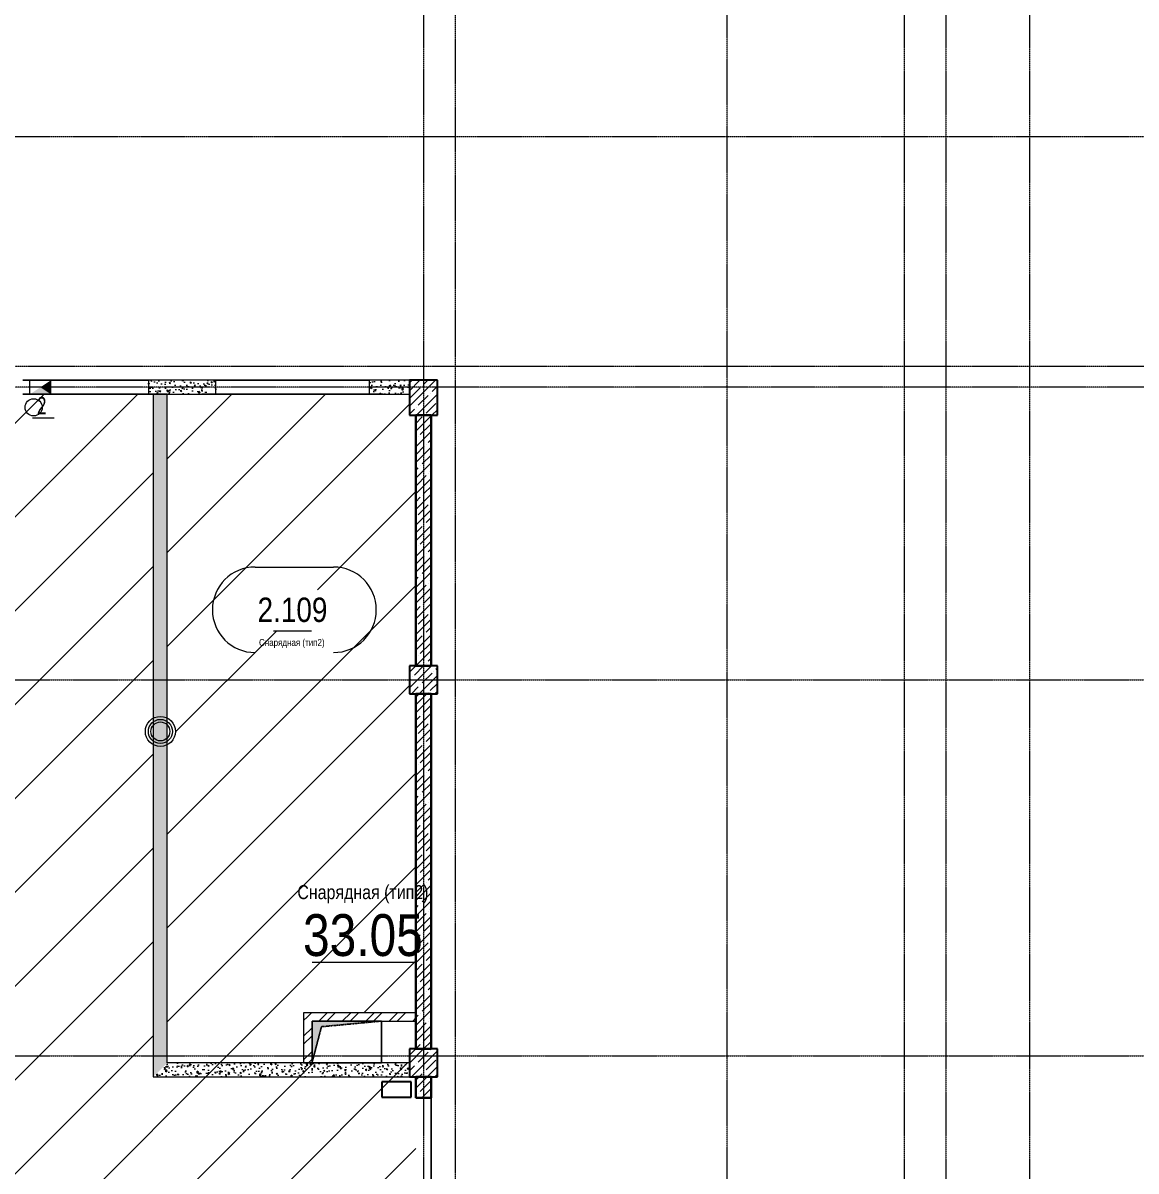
# Model space of a CAD drawing. Header units: millimetres. Extents: x 538266 to 1167394, y 114608 to 637157.
# Drawn here: x 869088 to 885070, y 211660 to 228143 of the extents above; entities that cross this region are included whole.
import ezdxf
from ezdxf.enums import TextEntityAlignment as Align

# ---------------------------------------------------------------- set-up
doc = ezdxf.new("R2010")
doc.units = ezdxf.units.MM
for name, pattern in [('CENTER2', [28.575, 19.05, -3.175, 3.175, -3.175]), ('HIDDEN', [9.525, 6.35, -3.175]), ('HIDDEN2', [4.7625, 3.175, -1.5875])]:
    doc.linetypes.add(name, pattern=pattern)
doc.layers.get('Defpoints').update_dxf_attribs({"color": 140})
for name, color, linetype, lineweight, true_color in [('A-AREA', 7, 'Continuous', 15, 0x7f7f7f), ('МАГНИТЫ', 7, 'Continuous', 30, 0xd100d1), ('РД_Оси_100', 7, 'Continuous', 0, 0x525252), ('СКУД', 7, 'Continuous', 30, 0xff1a1a)]:
    doc.layers.add(name, color=color, linetype=linetype, lineweight=lineweight, true_color=true_color)
for name, color, linetype, lineweight in [('АР_Area', 5, 'Continuous', 5), ('АР_Колонны', 70, 'Continuous', 30), ('АР_Отв. марка', 4, 'Continuous', 9), ('АР_площадь пом', 5, 'Continuous', 5), ('АР_Стены ЖБ', 7, 'Continuous', 35), ('АР_Стены кирпич', 32, 'Continuous', 20), ('АР_Стены ПЕНОблок', 52, 'Continuous', 20), ('АР_Штриховка', 8, 'Continuous', 0), ('СС_Отверстия', 72, 'Continuous', 9)]:
    doc.layers.add(name, color=color, linetype=linetype, lineweight=lineweight)
doc.layers.add('АР_Делит', color=120, linetype='Continuous', lineweight=0, plot=False)
doc.layers.add('РД_Проем', color=230, linetype='Continuous', lineweight=0, plot=False)
doc.layers.add('РД_Витраж_вн', color=7, linetype='Continuous', true_color=0x148aff)
doc.layers.add('РД_проем_инж перемыч_подсчет', color=50, linetype='Continuous', plot=False)
doc.layers.add('ФВ-5', color=7, linetype='Continuous')
doc.styles.add('Arial0', font='arial.ttf')
doc.styles.add('style1', font='ARIALN.TTF')

# ---------------------------------------------------------------- blocks, each defined once
blk = doc.blocks.new('MOK-МаркаПом_овал_ареал')
for p, q in [((-5.36, 6.14), (5.89, 6.14)), ((-2.75, -3), (2.75, -3))]:
    blk.add_line(p, q)
for centre, radius, start, end in [((-5.36, 0), 6.14, 90, 270), ((5.89, 0), 6.14, 270, 90), ((-7.41, 0), 7.16, 0, 0.001)]:
    blk.add_arc(centre, radius, start, end)
at = {"color": 0, "style": 'style1'}
blk.add_attdef('АР-ПОМЕЩЕНИЕ:НОМЕР', text='', height=3, dxfattribs=at).set_placement((0.26, 0), align=Align.MIDDLE)
at = {"layer": 'Defpoints', "color": 2, "style": 'style1'}
blk.add_attdef('АР-ПОМЕЩЕНИЕ:НАИМЕНОВАНИЕ', text='', height=1, dxfattribs=at).set_placement((-0.09, -4.81), align=Align.MIDDLE)
blk = doc.blocks.new('MOK-МаркаПомещения1')
at = {"layer": 'A-AREA', "color": 0}
blk.add_line((-3.651, -1.944), (3.649, -1.944), dxfattribs=at)
at = {"layer": 'A-AREA', "color": 0, "style": 'style1'}
blk.add_attdef('АР-ПОМЕЩЕНИЕ:ПЛОЩАДЬ', text='', height=3, dxfattribs=at).set_placement((0, 0), align=Align.MIDDLE)
at = {"layer": 'Defpoints', "style": 'style1', "flags": 8}
blk.add_attdef('АР-ПОМЕЩЕНИЕ:НАИМЕНОВАНИЕ', text='', height=1, dxfattribs=at).set_placement((0, 2.956), align=Align.MIDDLE)
blk = doc.blocks.new('MOK-МаркаПроема инж.')
blk.add_line((-1.33, -1.75), (1.8, -1.75))
at = {"color": 0, "style": 'Arial0', "width": 0.7}
blk.add_attdef('АР-ПРОЕМ:Коробка', text='', height=2.5, dxfattribs=at).set_placement((0, 0), align=Align.MIDDLE)
blk = doc.blocks.new('2_этаж')
at = {"layer": 'АР_Штриховка', "linetype": 'Continuous', "lineweight": 0, "true_color": 0x000000}
h = blk.add_hatch(dxfattribs=at)
h.set_pattern_fill('AR-CONC', color=18, angle=45, style=0)
h.set_pattern_definition([(95, (602274.53, 0), (140.09465, 117.55338), [19.05, -209.55]), (40, (602274.53, 0), (-160.01845, 110.17673), [15.24, -167.64058]), (145.451445, (602286.2, 9.8), (-19.9238, 227.7301), [16.19001, -178.09024]), (91.1842, (602238.6, 35.92), (221.41024, 161.95341), [28.575, -314.325]), (141.63556, (602257.06, 49.42), (-7.08662, 342.82676), [24.28502, -267.1356]), (36.18415, (602238.6, 35.92), (-7.08662, 342.82676), [22.85997, -251.45973]), (66, (602265.55, 44.9), (179.51998, 34.89515), [19.05, -209.55]), (11, (602265.55, 44.9), (-86.53993, 173.9412), [15.24, -167.64]), (116.451445, (602280.51, 47.81), (92.98005, 208.83634), [16.19001, -178.08994]), (82.5, (602274.53, 0), (-57.605469, 61.973414), [0, -165.608, 0, -170.18, 0, -168.275]), (52.5, (602274.53, 0), (-23.589727, 118.087), [0, -97.028, 0, -161.798, 0, -64.135]), (12.5, (602234.48, -40.05), (99.927863, 91.826196), [0, -63.5, 0, -198.12, 0, -262.89]), (2.5, (602216.52, -58.01), (86.763904, 122.722393), [0, -82.55, 0, -131.572, 0, -186.69])])
h.paths.add_polyline_path([(718274, 222813), (718274, 223013), (717694, 223013), (717694, 222813)], flags=0)
h.paths.add_polyline_path([(715494, 222813), (715494, 223013), (714524, 223013), (714524, 222813)], flags=0)
h = blk.add_hatch(dxfattribs=at)
h.set_pattern_fill('AR-CONC', color=18, angle=45, style=0)
h.set_pattern_definition([(95, (602274.53, -9e-11), (140.09465, 117.55338), [19.05, -209.55]), (40, (602274.53, -9e-11), (-160.01845, 110.17673), [15.24, -167.64058]), (145.451445, (602286.2, 9.8), (-19.9238, 227.7301), [16.19001, -178.09024]), (91.1842, (602238.6, 35.92), (221.41024, 161.95341), [28.575, -314.325]), (141.63556, (602257.06, 49.42), (-7.08662, 342.82676), [24.28502, -267.1356]), (36.18415, (602238.6, 35.92), (-7.08662, 342.82676), [22.85997, -251.45973]), (66, (602265.55, 44.9), (179.51998, 34.89515), [19.05, -209.55]), (11, (602265.55, 44.9), (-86.53993, 173.9412), [15.24, -167.64]), (116.451445, (602280.51, 47.81), (92.98005, 208.83634), [16.19001, -178.08994]), (82.5, (602274.53, -9e-11), (-57.605469, 61.973414), [0, -165.608, 0, -170.18, 0, -168.275]), (52.5, (602274.53, -9e-11), (-23.589727, 118.087), [0, -97.028, 0, -161.798, 0, -64.135]), (12.5, (602234.48, -40.05), (99.927863, 91.826196), [0, -63.5, 0, -198.12, 0, -262.89]), (2.5, (602216.52, -58.01), (86.763904, 122.722393), [0, -82.55, 0, -131.572, 0, -186.69])])
h.paths.add_polyline_path([(714594, 213013), (714794, 213213), (714794, 222813), (714594, 222813)], flags=0)
h = blk.add_hatch(dxfattribs=at)
h.set_pattern_fill('ANSI32', color=18, scale=25, style=0)
h.set_pattern_definition([(45, (602274.53, -9e-11), (-168.3798, 168.3798), []), (45, (602386.78, -9e-11), (-168.3798, 168.3798), [])])
h.paths.add_polyline_path([(716754, 213213), (716874, 213213), (716874, 213813), (716754, 213933)], flags=0)
h = blk.add_hatch(dxfattribs=at)
h.set_pattern_fill('ANSI32', color=18, scale=25, angle=-360, style=0)
h.set_pattern_definition([(45, (602274.53, -0.0005), (-168.3798, 168.3798), []), (45, (602386.78, -0.0005), (-168.3798, 168.3798), [])])
h.paths.add_polyline_path([(716754, 213933), (716874, 213813), (718364, 213813), (718364, 213933)], flags=0)
h = blk.add_hatch(dxfattribs=at)
h.set_pattern_fill('AR-CONC', color=18, angle=45, style=0)
h.set_pattern_definition([(95, (602274.53, 7e-09), (140.09465, 117.55338), [19.05, -209.55]), (40, (602274.53, 7e-09), (-160.01845, 110.17673), [15.24, -167.64058]), (145.451445, (602286.2, 9.8), (-19.9238, 227.7301), [16.19001, -178.09024]), (91.1842, (602238.6, 35.92), (221.41024, 161.95341), [28.575, -314.325]), (141.63556, (602257.06, 49.42), (-7.08662, 342.82676), [24.28502, -267.1356]), (36.18415, (602238.6, 35.92), (-7.08662, 342.82676), [22.85997, -251.45973]), (66, (602265.55, 44.9), (179.51998, 34.89515), [19.05, -209.55]), (11, (602265.55, 44.9), (-86.53993, 173.9412), [15.24, -167.64]), (116.451445, (602280.51, 47.81), (92.98005, 208.83634), [16.19001, -178.08994]), (82.5, (602274.53, 7e-09), (-57.605469, 61.973414), [0, -165.608, 0, -170.18, 0, -168.275]), (52.5, (602274.53, 7e-09), (-23.589727, 118.087), [0, -97.028, 0, -161.798, 0, -64.135]), (12.5, (602234.48, -40.05), (99.927863, 91.826196), [0, -63.5, 0, -198.12, 0, -262.89]), (2.5, (602216.52, -58.01), (86.763904, 122.72239), [0, -82.55, 0, -131.572, 0, -186.69])])
h.paths.add_polyline_path([(714794, 213213), (714594, 213013), (718274, 213013), (718274, 213213)], flags=0)
at = {"layer": 'СС_Отверстия', "linetype": 'Continuous', "lineweight": 5, "true_color": 0x000000}
for points in [[(712824, 222813), (713124, 222813), (712974, 222913)], [(713124, 222813), (713124, 223013), (712974, 222913)]]:
    blk.add_hatch(color=18, dxfattribs=at).paths.add_polyline_path(points, flags=0)
at = {"color": 18, "linetype": 'Continuous', "true_color": 0x000000}
for p, q in [((716874, 213213), (716874, 213813)), ((716874, 213813), (717874, 213813)), ((717874, 213813), (717874, 213213)), ((717874, 213213), (716874, 213213))]:
    blk.add_line(p, q, dxfattribs=at)
at = {"color": 18, "linetype": 'HIDDEN', "ltscale": 0.07, "true_color": 0x000000}
for p, q in [((716874, 213813), (717874, 213813)), ((716874, 213213), (716874, 213813)), ((717874, 213813), (717010, 213732)), ((717874, 213813), (717874, 213213)), ((717010, 213732), (716874, 213213)), ((717874, 213213), (716874, 213213))]:
    blk.add_line(p, q, dxfattribs=at)
at = {"color": 18, "linetype": 'Continuous', "true_color": 0x000000}
blk.add_solid([(716874, 213213), (716874, 213813), (717008, 213731), (717874, 213813)], dxfattribs=at)
at = {"layer": 'АР_Делит', "color": 18, "true_color": 0x000000}
for radius in [216, 173, 136]:
    blk.add_circle((714697, 217971), radius, dxfattribs=at)
at = {"layer": 'АР_Колонны', "color": 18, "linetype": 'HIDDEN2', "lineweight": 25, "true_color": 0x000000}
for p, q in [((718274, 223013), (718674, 223013)), ((718274, 222513), (718274, 223013)), ((718674, 223013), (718674, 222513)), ((718674, 222513), (718274, 222513)), ((718274, 218913), (718674, 218913)), ((718274, 218513), (718274, 218913)), ((718674, 218913), (718674, 218513)), ((718674, 218513), (718274, 218513)), ((718274, 213413), (718674, 213413)), ((718274, 213013), (718274, 213413)), ((718674, 213413), (718674, 213013)), ((718674, 213013), (718274, 213013))]:
    blk.add_line(p, q, dxfattribs=at)
at = {"layer": 'АР_Колонны', "color": 18, "linetype": 'Continuous', "lineweight": 15, "true_color": 0x000000}
for p, q in [((718674, 223013), (718274, 223013)), ((718274, 223013), (718274, 222513)), ((718674, 223013), (718274, 223013)), ((718274, 223013), (718274, 222513)), ((718674, 222513), (718674, 223013)), ((718674, 222513), (718674, 223013)), ((718274, 222513), (718674, 222513)), ((718274, 222513), (718674, 222513)), ((718674, 218913), (718274, 218913)), ((718274, 218913), (718274, 218513)), ((718674, 218913), (718274, 218913)), ((718274, 218913), (718274, 218513)), ((718674, 218513), (718674, 218913)), ((718674, 218513), (718674, 218913)), ((718274, 218513), (718674, 218513)), ((718274, 218513), (718674, 218513)), ((718674, 213413), (718274, 213413)), ((718274, 213413), (718274, 213013)), ((718674, 213413), (718274, 213413)), ((718274, 213413), (718274, 213013)), ((718674, 213013), (718674, 213413)), ((718674, 213013), (718674, 213413)), ((718274, 213013), (718674, 213013)), ((718274, 213013), (718674, 213013))]:
    blk.add_line(p, q, dxfattribs=at)
at = {"layer": 'АР_Стены ЖБ', "color": 18, "linetype": 'Continuous', "lineweight": 30, "true_color": 0x000000}
for p, q in [((718674, 223013), (718274, 223013)), ((718274, 223013), (718274, 222513)), ((718674, 222513), (718674, 223013)), ((718274, 222513), (718674, 222513)), ((718674, 218913), (718274, 218913)), ((718274, 218913), (718274, 218513)), ((718674, 218513), (718674, 218913)), ((718274, 218513), (718674, 218513)), ((718674, 213413), (718274, 213413)), ((718274, 213413), (718274, 213013)), ((718674, 213013), (718674, 213413)), ((718274, 213013), (718674, 213013))]:
    blk.add_line(p, q, dxfattribs=at)
at = {"layer": 'АР_Стены ЖБ', "color": 18, "linetype": 'Continuous', "lineweight": 35, "true_color": 0x000000}
for p, q in [((718584, 222513), (718364, 222513)), ((718364, 222513), (718364, 218913)), ((718584, 218913), (718584, 222513)), ((718364, 218913), (718584, 218913)), ((718584, 218513), (718364, 218513)), ((718364, 218513), (718364, 213413)), ((718584, 213413), (718584, 218513)), ((718364, 213413), (718584, 213413)), ((718584, 213013), (718364, 213013)), ((718364, 213013), (718364, 212713)), ((718584, 212713), (718584, 213013)), ((718364, 212713), (718584, 212713))]:
    blk.add_line(p, q, dxfattribs=at)
at = {"layer": 'АР_Стены кирпич', "color": 18, "linetype": 'Continuous', "lineweight": 20, "true_color": 0x000000}
for p, q in [((716754, 213933), (716754, 213213)), ((718364, 213933), (716754, 213933)), ((716874, 213213), (716874, 213813)), ((716874, 213813), (718364, 213813)), ((718364, 213813), (718364, 213933)), ((716754, 213213), (716874, 213213))]:
    blk.add_line(p, q, dxfattribs=at)
at = {"layer": 'АР_Стены ПЕНОблок', "color": 18, "linetype": 'Continuous', "lineweight": 20, "true_color": 0x000000}
for p, q in [((715494, 223013), (714524, 223013)), ((714524, 223013), (714524, 222813)), ((715494, 222813), (715494, 223013)), ((718274, 223013), (717694, 223013)), ((717694, 223013), (717694, 222813)), ((718274, 222813), (718274, 223013)), ((714524, 222813), (715494, 222813)), ((714794, 222813), (714594, 222813)), ((714594, 222813), (714594, 213013)), ((714794, 213213), (714794, 222813)), ((717694, 222813), (718274, 222813)), ((718274, 213213), (714794, 213213)), ((718274, 213013), (718274, 213213)), ((714594, 213013), (718274, 213013))]:
    blk.add_line(p, q, dxfattribs=at)
at = {"layer": 'АР_Штриховка', "color": 18, "linetype": 'Continuous', "lineweight": 5, "true_color": 0x000000}
for p, q in [((718274, 222864), (718423, 223013)), ((718274, 222640), (718647, 223013)), ((718274, 222976), (718310, 223013)), ((718288, 222766), (718429, 222907)), ((718457, 222935), (718457, 222935)), ((718485, 222963), (718535, 223013)), ((718597, 222851), (718674, 222927)), ((718372, 222513), (718674, 222815)), ((718400, 222654), (718541, 222795)), ((718569, 222823), (718569, 222823)), ((718274, 222527), (718344, 222598)), ((718372, 222626), (718372, 222626)), ((718513, 222542), (718653, 222682)), ((718596, 222513), (718674, 222591)), ((718364, 222505), (718372, 222513)), ((718364, 222281), (718584, 222501)), ((718364, 222393), (718457, 222486)), ((718429, 222233), (718569, 222374)), ((718485, 222514), (718485, 222514)), ((718364, 222056), (718584, 222276)), ((718400, 222205), (718400, 222205)), ((718364, 222168), (718372, 222177)), ((718364, 221944), (718485, 222065)), ((718364, 221832), (718584, 222052)), ((718513, 222093), (718513, 222093)), ((718541, 222121), (718584, 222164)), ((718457, 221812), (718584, 221939)), ((718364, 221607), (718584, 221827)), ((718364, 221719), (718400, 221756)), ((718429, 221784), (718429, 221784)), ((718569, 221700), (718584, 221715)), ((718364, 221383), (718584, 221603)), ((718372, 221504), (718513, 221644)), ((718541, 221672), (718541, 221672)), ((718364, 221158), (718584, 221378)), ((718485, 221391), (718584, 221490)), ((718364, 221270), (718429, 221335)), ((718400, 221083), (718541, 221223)), ((718457, 221363), (718457, 221363)), ((718569, 221251), (718569, 221251)), ((718364, 220934), (718584, 221154)), ((718372, 221055), (718372, 221055)), ((718364, 220709), (718584, 220929)), ((718364, 220821), (718457, 220914)), ((718485, 220942), (718485, 220942)), ((718513, 220970), (718584, 221041)), ((718429, 220662), (718569, 220802)), ((718364, 220485), (718584, 220705)), ((718364, 220597), (718372, 220606)), ((718400, 220634), (718400, 220634)), ((718541, 220549), (718584, 220592)), ((718364, 220372), (718485, 220493)), ((718364, 220260), (718584, 220480)), ((718513, 220521), (718513, 220521)), ((718364, 220036), (718584, 220256)), ((718457, 220241), (718584, 220368)), ((718364, 220148), (718400, 220185)), ((718372, 219932), (718513, 220072)), ((718429, 220213), (718429, 220213)), ((718541, 220100), (718541, 220100)), ((718569, 220129), (718584, 220143)), ((718364, 219811), (718584, 220031)), ((718485, 219820), (718584, 219919)), ((718364, 219586), (718584, 219806)), ((718364, 219699), (718429, 219764)), ((718457, 219792), (718457, 219792)), ((718364, 219362), (718584, 219582)), ((718400, 219511), (718541, 219651)), ((718569, 219680), (718569, 219680)), ((718372, 219483), (718372, 219483)), ((718513, 219399), (718584, 219470)), ((718364, 219137), (718584, 219357)), ((718364, 219250), (718457, 219343)), ((718429, 219090), (718569, 219231)), ((718485, 219371), (718485, 219371)), ((718364, 218913), (718584, 219133)), ((718274, 218823), (718364, 218913)), ((718274, 218598), (718588, 218913)), ((718344, 218781), (718476, 218913)), ((718364, 219025), (718372, 219034)), ((718400, 219062), (718400, 219062)), ((718476, 218913), (718485, 218922)), ((718513, 218950), (718513, 218950)), ((718541, 218978), (718584, 219021)), ((718316, 218753), (718316, 218753)), ((718413, 218513), (718674, 218774)), ((718457, 218669), (718597, 218810)), ((718625, 218838), (718625, 218838)), ((718653, 218866), (718674, 218886)), ((718274, 218711), (718288, 218725)), ((718301, 218513), (718400, 218613)), ((718429, 218641), (718429, 218641)), ((718569, 218557), (718674, 218662)), ((718364, 218464), (718413, 218513)), ((718364, 218239), (718584, 218459)), ((718372, 218361), (718513, 218501)), ((718541, 218529), (718541, 218529)), ((718637, 218513), (718674, 218549)), ((718485, 218248), (718584, 218347)), ((718364, 218015), (718584, 218235)), ((718364, 218127), (718429, 218192)), ((718400, 217940), (718541, 218080)), ((718457, 218220), (718457, 218220)), ((718569, 218108), (718569, 218108)), ((718364, 217790), (718584, 218010)), ((718364, 217566), (718584, 217786)), ((718364, 217678), (718457, 217771)), ((718372, 217912), (718372, 217912)), ((718485, 217799), (718485, 217799)), ((718513, 217827), (718584, 217898)), ((718429, 217519), (718569, 217659)), ((718364, 217341), (718584, 217561)), ((718364, 217454), (718372, 217463)), ((718400, 217491), (718400, 217491)), ((718541, 217406), (718584, 217449)), ((718364, 217229), (718485, 217350)), ((718364, 217117), (718584, 217337)), ((718513, 217378), (718513, 217378)), ((718364, 216892), (718584, 217112)), ((718457, 217098), (718584, 217225)), ((718364, 217005), (718400, 217042)), ((718372, 216789), (718513, 216929)), ((718429, 217070), (718429, 217070)), ((718541, 216957), (718541, 216957)), ((718569, 216985), (718584, 217000)), ((718364, 216668), (718584, 216888)), ((718485, 216677), (718584, 216776)), ((718364, 216443), (718584, 216663)), ((718364, 216556), (718429, 216621)), ((718457, 216649), (718457, 216649)), ((718364, 216219), (718584, 216439)), ((718400, 216368), (718541, 216508)), ((718569, 216536), (718569, 216536)), ((718372, 216340), (718372, 216340)), ((718513, 216256), (718584, 216327)), ((718364, 215994), (718584, 216214)), ((718364, 216107), (718457, 216200)), ((718485, 216228), (718485, 216228)), ((718364, 215770), (718584, 215990)), ((718429, 215947), (718569, 216087)), ((718364, 215882), (718372, 215891)), ((718364, 215658), (718485, 215779)), ((718400, 215919), (718400, 215919)), ((718513, 215807), (718513, 215807)), ((718541, 215835), (718584, 215878)), ((718364, 215545), (718584, 215765)), ((718457, 215526), (718584, 215653)), ((718364, 215321), (718584, 215541)), ((718364, 215433), (718400, 215470)), ((718429, 215498), (718429, 215498)), ((718364, 215096), (718584, 215316)), ((718372, 215217), (718513, 215358)), ((718541, 215386), (718541, 215386)), ((718569, 215414), (718584, 215429)), ((718485, 215105), (718584, 215204)), ((718364, 214872), (718584, 215092)), ((718364, 214984), (718429, 215049)), ((718457, 215077), (718457, 215077)), ((718569, 214965), (718569, 214965)), ((718364, 214647), (718584, 214867)), ((718400, 214797), (718541, 214937)), ((718364, 214423), (718584, 214643)), ((718364, 214535), (718457, 214628)), ((718372, 214768), (718372, 214768)), ((718485, 214656), (718485, 214656)), ((718513, 214684), (718584, 214755)), ((718429, 214376), (718569, 214516)), ((718364, 214198), (718584, 214418)), ((718364, 214311), (718372, 214319)), ((718400, 214347), (718400, 214347)), ((718541, 214263), (718584, 214306)), ((718364, 214086), (718485, 214207)), ((718364, 213974), (718584, 214194)), ((718513, 214235), (718513, 214235)), ((718364, 213749), (718584, 213969)), ((718457, 213955), (718584, 214082)), ((718364, 213862), (718400, 213898)), ((718429, 213927), (718429, 213927)), ((718541, 213814), (718541, 213814)), ((718569, 213842), (718584, 213857)), ((718364, 213525), (718584, 213745)), ((718372, 213646), (718513, 213786)), ((718485, 213534), (718584, 213633)), ((718364, 213413), (718429, 213478)), ((718457, 213506), (718457, 213506)), ((718477, 213413), (718584, 213520)), ((718274, 213210), (718477, 213413)), ((718288, 213337), (718364, 213413)), ((718301, 213013), (718674, 213386)), ((718400, 213225), (718541, 213365)), ((718569, 213393), (718569, 213393)), ((718274, 213098), (718344, 213169)), ((718372, 213197), (718372, 213197)), ((718513, 213113), (718653, 213253)), ((718526, 213013), (718674, 213161)), ((718364, 212851), (718526, 213013)), ((718364, 212964), (718413, 213013)), ((718413, 213013), (718457, 213057)), ((718485, 213085), (718485, 213085)), ((718638, 213013), (718674, 213049)), ((718429, 212804), (718569, 212944)), ((718450, 212713), (718584, 212847)), ((718364, 212739), (718372, 212748)), ((718400, 212776), (718400, 212776)), ((718562, 212713), (718584, 212735))]:
    blk.add_line(p, q, dxfattribs=at)
at = {"layer": 'МАГНИТЫ', "color": 18, "true_color": 0x000000}
for p, q in [((717878, 212939), (717878, 212722)), ((718298, 212939), (717878, 212939)), ((718298, 212722), (718298, 212939)), ((717878, 212722), (718298, 212722))]:
    blk.add_line(p, q, dxfattribs=at)
at = {"layer": 'РД_Витраж_вн', "color": 18, "linetype": 'Continuous', "lineweight": 15, "true_color": 0x000000}
for p, q in [((712723, 223013), (714523, 223013)), ((712723, 222813), (714523, 222813))]:
    blk.add_line(p, q, dxfattribs=at)
at = {"layer": 'РД_Проем', "color": 18, "linetype": 'Continuous', "lineweight": 15, "true_color": 0x000000}
for p, q in [((714524, 223013), (712724, 223013)), ((715494, 223013), (717694, 223013)), ((714524, 222813), (712724, 222813)), ((715494, 222813), (717694, 222813))]:
    blk.add_line(p, q, dxfattribs=at)
at = {"layer": 'РД_проем_инж перемыч_подсчет', "color": 18, "linetype": 'Continuous', "lineweight": 15, "true_color": 0x000000}
for p, q in [((714723, 223013), (712723, 223013)), ((717894, 223013), (715294, 223013)), ((714723, 222813), (712723, 222813)), ((717894, 222813), (715294, 222813))]:
    blk.add_line(p, q, dxfattribs=at)
at = {"layer": 'СКУД', "color": 18, "lineweight": 15, "true_color": 0x000000}
blk.add_circle((712877, 222624), 123, dxfattribs=at)
at = {"layer": 'СС_Отверстия', "color": 18, "linetype": 'Continuous', "lineweight": 9, "true_color": 0x000000}
for p, q in [((713124, 223013), (712824, 223013)), ((712824, 222813), (712824, 223013)), ((713124, 222813), (713124, 223013)), ((713124, 222813), (712824, 222813))]:
    blk.add_line(p, q, dxfattribs=at)
at = {"layer": 'АР_Area', "color": 18, "linetype": 'Continuous', "lineweight": 15, "true_color": 0x000000}
ref = blk.add_blockref('MOK-МаркаПом_овал_ареал', (716594, 219718), dxfattribs=dict(at, xscale=100, yscale=100, zscale=100))
ref.add_attrib('АР-ПОМЕЩЕНИЕ:НОМЕР', '2.109', dxfattribs={"layer": '0', "color": 0, "height": 350, "style": 'style1'}).set_placement((716594, 219718), align=Align.MIDDLE)
ref.add_attrib('АР-ПОМЕЩЕНИЕ:НАИМЕНОВАНИЕ', 'Снарядная (тип2)', dxfattribs={"layer": 'Defpoints', "color": 2, "height": 100, "style": 'style1'}).set_placement((716584, 219236), align=Align.MIDDLE)
at = {"layer": 'АР_Отв. марка', "color": 18, "linetype": 'Continuous', "lineweight": 15, "true_color": 0x000000, "xscale": 100, "yscale": 100, "zscale": 100}
blk.add_blockref('MOK-МаркаПроема инж.', (712993, 222651, 580), dxfattribs=at).add_auto_attribs({'АР-ПРОЕМ:Коробка': '2'})
at = {"layer": 'АР_площадь пом', "color": 18, "linetype": 'Continuous', "lineweight": 15, "true_color": 0x000000}
ref = blk.add_blockref('MOK-МаркаПомещения1', (717605, 215048), dxfattribs=dict(at, xscale=200, yscale=200, zscale=100))
ref.add_attrib('АР-ПОМЕЩЕНИЕ:НАИМЕНОВАНИЕ', 'Снарядная (тип2)', dxfattribs={"layer": 'Defpoints', "height": 200, "style": 'style1'}).set_placement((717605, 215639), align=Align.MIDDLE)
ref.add_attrib('АР-ПОМЕЩЕНИЕ:ПЛОЩАДЬ', '33.05', dxfattribs={"layer": 'A-AREA', "color": 0, "height": 600, "style": 'style1'}).set_placement((717605, 215048), align=Align.MIDDLE)
at = {"layer": 'Defpoints', "color": 18, "true_color": 0x000000, "style": 'style1'}
for p in [(677971, 219836), (678101, 211681)]:
    blk.add_attdef('АР-ПОМЕЩЕНИЕ:НАИМЕНОВАНИЕ', text='', height=100, dxfattribs=at).set_placement(p, align=Align.MIDDLE)
blk = doc.blocks.new('СОШ_2200_АР_ОСИ_М100_28.05.24')
at = {"layer": 'РД_Оси_100', "color": 251, "linetype": 'CENTER2', "true_color": 0x636466}
for p, q in [((49960, -6155), (49960, 139938.679)), ((-5954.958, 104100), (119910, 104100)), ((-5954.958, 96300), (119910, 96300)), ((-5954.958, 90900), (119910, 90900))]:
    blk.add_line(p, q, dxfattribs=at)
for points in [[(45530, 139938.679), (45600, 139538.679), (45600, -6163.457)], [(46060, -6163.105), (46060, 139538.679), (46130, 139938.679)], [(52500, 139938.679), (52500, -5755), (52358.276, -6155)], [(53100, 139938.679), (53100, -5755), (52949.266, -6155)], [(54300, 139938.679), (54300, -6155)], [(119910, 100950), (119410, 100800), (-5454.958, 100800), (-5954.958, 100950)], [(119910, 100350), (119410, 100500), (-5454.958, 100500), (-5954.958, 100350)]]:
    blk.add_lwpolyline(points, dxfattribs=at)

msp = doc.modelspace()

# ---------------------------------------------------------------- hatches: boundary and pattern name
at = {"layer": 'ФВ-5'}
h = msp.add_hatch(dxfattribs=at)
h.set_pattern_fill('ANSI31', color=3, scale=300, style=0)
h.paths.add_polyline_path([(868838, 213213), (870958, 213213), (870958, 222813), (868838, 222813)])
h = msp.add_hatch(dxfattribs=at)
h.set_pattern_fill('ANSI31', color=5, scale=300)
h.paths.add_polyline_path([(874728, 222513), (874638, 222513), (874638, 222813), (874058, 222813), (871858, 222813), (871658, 222813), (871158, 222813), (871158, 218165, -0.284268), (871278, 217971, -0.284268), (871158, 217778), (871158, 213213), (873118, 213213), (873118, 213933), (874728, 213933), (874728, 218513), (874638, 218513), (874638, 218913), (874728, 218913)])
h.paths.add_polyline_path([(872683, 220018), (873233, 220018, -1), (873233, 219418), (872683, 219418, -1)], flags=16)
h.paths.add_polyline_path([(873463, 214818), (874476, 214818), (874476, 215277), (873463, 215277)], flags=24)
h.paths.add_polyline_path([(873466, 215245), (874473, 215245), (874473, 215442), (873466, 215442)], flags=24)
h.paths.add_polyline_path([(872445, 219138), (873452, 219138), (873452, 219335), (872445, 219335)], flags=24)
h.paths.add_polyline_path([(872367, 219450), (873549, 219450), (873549, 219986), (872367, 219986)], flags=24)
h = msp.add_hatch(dxfattribs=at)
h.set_pattern_fill('ANSI31', color=3, scale=300, style=0)
h.paths.add_polyline_path([(849138, 213213), (874728, 213213), (874728, 211013), (849138, 211013)])

# ---------------------------------------------------------------- linework, layer by layer
msp.add_lwpolyline([(874948, 211313), (874948, 212713)])

# ---------------------------------------------------------------- block references
msp.add_blockref('2_этаж', (156364, 0))
at = {"layer": 'РД_Оси_100'}
msp.add_blockref('СОШ_2200_АР_ОСИ_М100_28.05.24', (829238, 122413), dxfattribs=at)

doc.saveas('drawing.dxf')
